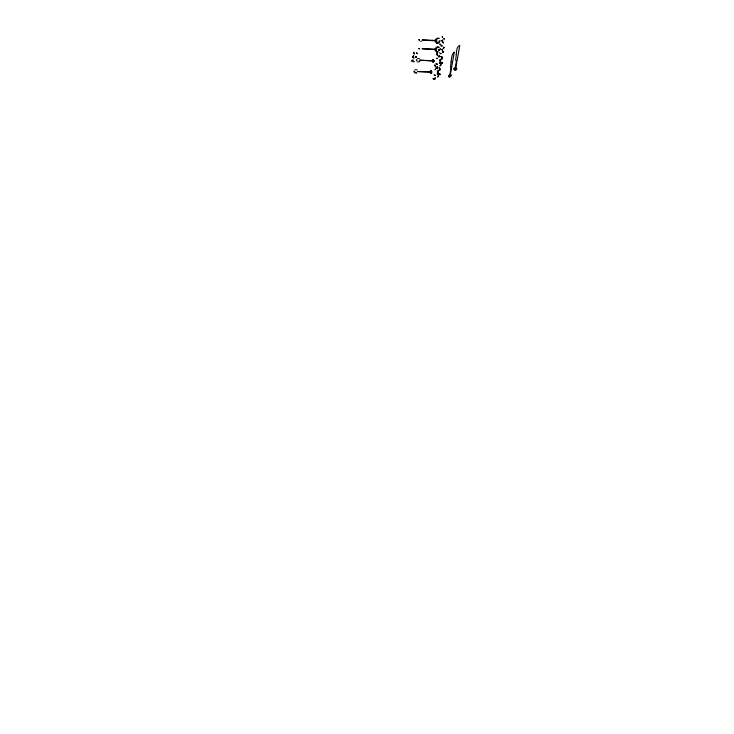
<?xml version="1.0" encoding="UTF-8"?>
<svg xmlns="http://www.w3.org/2000/svg" width="734" height="734" viewBox="0 0 734 734"><rect width="100%" height="100%" fill="white"/><g stroke="black" fill="none" stroke-linecap="round" stroke-linejoin="round"><path stroke-width="1.1" d="M412.003 61.041L411.948 60.555M437.097 47.939L436.813 47.242M437.326 39.113L437.024 38.691M442.409 46.159L442.116 45.6M431.748 72.015C430.803 70.647 431.922 73.703 431.032 71.207M411.967 60.803L413.306 60.069L412.031 60.472M439.336 41.306L439.226 40.7M430.344 72.18L430.39 71.482M431.28 72.703L431.078 73.382L431.087 71.62M430.996 71.886L430.959 72.859M433.198 61.06L433.537 59.876M435.381 40.48L435.62 39.297L435.767 39.985M435.207 49.233L435.436 50.196M435.601 49.94L435.629 48.582M435.959 40.856L436.216 39.324L436.372 40.544M442.666 52.353L442.914 52.334M443.547 48.545L444.171 47.536M442.51 40.865L442.85 39.719M433.014 59.784L432.776 61.509M442.694 42.141L442.758 41.599M442.74 48.866L442.244 50.967L442.96 51.288M443.235 52.022L443.134 51.417M435.657 40.104L435.611 41.443M436.455 42.682L436.748 43.453M436.446 42.93L437.005 41.792M436.271 51.683L436.583 50.857M430.427 71.583L430.363 72.831M433.491 61.766L433.491 59.803M435.464 40.544L435.482 39.985M435.721 40.774L435.73 41.489M436.005 40.159C434.849 42.132 437.831 39.581 435.895 41.141M435.556 49.527L435.556 50.251M435.84 49.288L435.684 49.967M437.455 68.556L437.161 68.858M431.197 71.859L431.748 72.171L431.014 72.473M433.427 60.977L433.381 60.344L433.968 61.005L433.436 61.206L434.014 60.72L433.271 61.335M433.445 60.784L433.95 60.647L433.253 60.794M437.207 37.994L436.996 38.728M440.29 49.15L440.051 49.738M430.592 71.17L430.528 72.648M441.657 56.757L441.079 56.61L441.923 56.922A1.129 1.055 -65.6 0 1 442.272 57.803L442.318 58.032A4.202 3.945 -65.6 0 1 442.207 58.564L441.437 59.335M441.207 44.737L441.134 44.893M441.033 53.49L440.96 53.646M439.079 50.27L438.831 50.995M430.463 71.684L430.436 71.18M432.803 59.61L432.601 61.381M431.317 72.455L431.023 72.905M435.702 40.985L435.62 41.682M436.042 40.26L436.308 39.664M433.574 61.317L433.39 62.234L433.253 61.555M436.335 41.113L436.161 42.04L436.042 41.563M435.308 49.086L435.528 48.389M436.335 41.517L436.418 40.159M435.877 48.6L435.51 48.059L435.308 48.738M438.987 42.389L439.308 41.609M439.226 41.673L439.079 42.251M438.556 74.363L438.675 73.831L440.216 74.308M434.904 69.748L434.895 69.592M435.684 41.177L435.501 42.012L435.418 41.333M430.463 71.336L430.601 70.657L430.72 71.134M430.491 71.492L430.693 70.996M435.51 49.93L435.39 50.765L435.28 49.738M436.941 43.517L438.17 43.141M439.684 56.968L439.739 56.417M437.427 68.115L437.528 67.482A4.202 2 -56.8 0 0 437.317 67.326A2.734 1.303 -56.8 0 0 437.18 67.244M439.749 70.024L439.941 69.51A2.734 2.56 -65.6 0 0 440.005 69.161L438.84 67.739L439.409 67.904M431.032 72.29L431.776 71.95M435.684 40.636L435.528 41.214M436.693 40.875L436.014 40.691M436.519 49.628L435.739 49.187L436.519 49.371M413.114 56.105L412.581 56.766A4.202 2.505 9.6 0 0 412.627 57.105L412.792 57.426M412.82 57.28A1.129 0.67 9.6 0 1 412.701 57.078L412.655 56.949A2.734 1.633 9.6 0 1 412.618 56.729L413.903 55.839L413.38 56.197M433.198 61.408L433.418 60.683L434.005 60.867M436.262 51.646L436.996 52.371L437.996 51.894M435.941 48.554L436.051 48.077L436.161 48.563M436.088 50.316L435.932 50.793L435.84 50.114M432.922 61.94L432.693 61.188M431.097 71.161L431.253 70.684L431.381 71.207M439.629 52.692L440.244 53.6M416.215 56.821L415.829 57.298L416.031 56.793M441.29 46.462L441.547 46.003M437.455 68.491L437.097 67.216A1.129 0.532 -56.8 0 0 436.409 67.51C435.179 68.812 436.556 67.803 437.235 67.308M439.96 69.712L439.895 69.684A4.202 3.945 -65.6 0 0 440.07 69.18L440.024 68.95A1.129 1.055 -65.6 0 0 439.611 68.033M442.143 58.573L441.758 59.142M414.371 61.518L413.829 62.023M437.198 67.812C438.125 66.877 436.895 65.537 437.336 67.17A1.129 0.762 -86 0 1 437.069 67.803M437.024 53.94L436.941 54.766M436.326 54.811L437.17 53.848A2.734 1.101 -88.6 0 1 437.354 54.032C437.381 56.123 438.308 56.215 437.519 54.041A4.202 1.697 -88.6 0 0 437.317 53.876L436.996 53.848M434.133 74.813L434.133 75.042M435.4 48.627L435.354 49.967L435.528 49.114M440.483 44.884L439.877 44.058M444.171 39.544L444.364 38.847M439.804 70.042L438.354 70.473L439.565 70.317M437.033 46.747L437.409 46.618M434.326 65.583L434.959 65.06A2.734 1.101 -88.6 0 1 435.097 65.179C435.234 67.225 436.042 67.354 435.271 65.188A4.202 1.697 -88.6 0 0 435.06 65.014L434.556 65.583M439.932 44.022L440.418 44.847M440.354 40.856L440.042 41.049M441.015 53.61L440.473 53.729M434.62 79.226A4.202 2.844 -86 0 1 434.262 79.364L434.244 79.309A2.734 1.853 -86 0 0 434.482 79.208C435.831 78.951 435.005 76.253 435.078 78.309A1.129 0.762 -86 0 1 434.978 78.666M438.014 43.278L437.106 43.104M438.106 47.315L439.042 47.215M415.609 56.876L416.499 57.059L415.6 57.289M419.848 61.271L419.068 61.904L417.141 61.812M440.262 65.702C438.73 66.005 441.473 65.592 440.877 64.473A4.202 3.294 80.5 0 0 440.804 63.922L439.336 63.032L439.987 62.977M438.005 76.85L437.409 76.942L438.62 75.611A2.734 2.147 80.5 0 0 438.473 75.263L437.868 74.244M437.262 73.033L437.914 73.106A1.129 0.633 45.9 0 0 438.308 72.666L438.299 72.519A2.734 1.532 45.9 0 0 438.262 72.253C436.794 70.803 436.95 70.051 438.345 72.005A4.202 2.358 45.9 0 1 438.418 72.418L437.794 72.987M442.547 63.124C441.18 62.546 439.941 63.574 441.84 63.014C443.795 63.142 439.556 62.473 442.363 63.363M440.272 74.281C439.079 73.189 438.684 74.299 440.253 74.437M415.728 57.335L415.655 56.747M438.547 38.287L438.941 38.251M438.198 47.15L439.005 47.178M437.73 52.077L437.336 52.068M442.886 52.38L443.253 51.683M442.189 36.828L442.529 37.462L442.336 36.828M441.189 59.436L440.611 59.353L441.492 59.353M438.602 74.519L440.106 74.51M441.593 40.948L442.198 41.177M416.563 53.509L417.151 53.178L416.573 53.665M437.455 52.279L436.987 52.325M417.435 58.536L419.38 58.637M415.178 69.684L417.105 69.767M415.82 72.556L416.527 72.418M416.811 73.042L414.884 72.96L414.224 72.244M433.399 60.867L433.968 60.839M431.225 72.244L431.776 72.106L431.253 72.051M420.61 41.379L421.582 41.269M438.978 49.38L439.161 50.141L438.978 49.371M438.73 38.223L439.024 38.251M443.492 47.095L444.18 47.582M439.492 56.16C438.804 56.674 437.473 57.637 438.666 56.362A1.129 0.532 -56.8 0 1 439.336 56.068L439.648 56.243A4.202 2 -56.8 0 1 439.785 56.334L439.794 56.362M441.657 40.691L442.29 40.838M441.721 49.417L441.217 49.563L442.116 49.591M435.574 40.416L422.233 39.975L435.611 40.902M435.4 49.169L422.059 48.728L435.436 49.655M432.785 60.748L419.582 60.197L432.867 60.977M440.051 61.849L440.666 61.271A4.202 2.358 45.9 0 0 440.602 60.858C439.198 58.977 439.079 59.647 440.519 61.105A2.734 1.532 45.9 0 1 440.556 61.381L440.565 61.509A1.129 0.633 45.9 0 1 440.171 61.968L439.941 61.95M430.537 71.895L417.462 71.528M417.554 71.547L430.619 72.125M435.913 40.434L436.693 40.618M437.73 74.116L437.106 74.152L438.556 75.07A4.202 3.294 80.5 0 1 438.629 75.611M435.647 68.913L435.519 69.381M416.591 52.72L417.151 53.151M443.602 38.342L444.244 38.663M437.17 43.609L436.629 43.306M413.37 57.628C414.655 57.619 414.04 58.491 413.022 57.619M412.38 61.408L412.976 61.628L411.948 60.904M442.749 42.269L443.409 43.058L443.171 42.489M436.712 42.315L436.904 42.884M440.125 63.096L440.721 64.115A2.734 2.147 80.5 0 1 440.767 64.482L440.767 64.656A1.129 0.881 80.5 0 1 440.391 65.574M441.923 56.922L442.336 57.812M433.776 79.263L433.06 78.382L433.574 79.033M442.556 41.113L442.712 41.838M439.657 56.261L439.886 56.747M440.152 48.343L440.244 48.545M430.427 72.877L430.546 73.354L430.436 72.327M432.647 61.94L432.647 61.28M430.757 70.932L430.757 71.593M438.51 75.62L438.519 75.804A1.129 0.881 80.5 0 1 438.143 76.712M435.446 40.985L435.381 41.489M434.812 78.951A1.129 0.762 -86 0 1 434.611 79.125M439.437 56.105A2.734 1.303 -56.8 0 1 439.583 56.188M414.481 53.784A1.266 0.752 9.6 0 1 413.508 53.206L413.444 52.811A1.266 0.752 9.6 0 1 414.233 52.297L414.306 52.389A1.266 0.752 9.6 0 0 413.425 52.894L413.499 53.288A1.266 0.752 9.6 0 0 414.471 53.876M456.273 54.573L455.704 59.793A1.404 1.11 -9.6 0 0 455.842 60.371L456.337 61.069A1.028 0.807 -9.6 0 1 456.364 61.399L455.392 67.189A1 0.789 -9.6 0 1 454.777 67.849A1.505 1.184 -9.6 0 0 454.08 69.629A1.505 1.184 -9.6 0 0 456.355 69.73A1.505 1.184 -9.6 0 0 456.264 67.923A0.945 0.743 -9.6 0 1 455.906 67.253L456.952 61.096A1.119 0.881 -9.6 0 1 457.099 60.748L459.805 45.389A5.505 4.331 -9.6 0 0 457.952 46.884L457.732 47.187A5.505 4.331 -9.6 0 0 457.144 48.499A48.582 38.177 -9.6 0 0 456.273 54.573M434.739 75.107L435.143 75.409L434.739 75.107M436.189 63.482L436.546 63.858L436.189 63.482M436.996 63.959L437.345 64.335L436.996 63.959M451.135 61.904L450.52 66.941A1.404 0.844 -46.6 0 0 450.593 67.528L450.979 68.042A1.028 0.615 -46.6 0 1 450.997 68.345L450.015 74.134A1 0.596 -46.6 0 1 449.502 74.951A1.505 0.899 -46.6 0 0 448.878 76.85A1.505 0.899 -46.6 0 0 450.722 76.235A1.505 0.899 -46.6 0 0 450.704 74.547A0.945 0.569 -46.6 0 1 450.437 74.024L451.474 67.877A1.119 0.67 -46.6 0 1 451.612 67.491L454.291 52.105A5.505 3.303 -46.6 0 0 452.74 54.105L452.548 54.463A5.505 3.303 -46.6 0 0 452.034 55.885A48.582 29.103 -46.6 0 0 451.135 61.904M436.776 58.261L437.106 58.674L436.776 58.261M418.93 39.755L419.527 40.113L418.93 39.755M418.765 48.508L419.353 48.866L418.765 48.508M416.297 60.05L416.921 60.206L416.297 60.05M414.04 71.198L414.673 71.345L414.04 71.198M454.695 69.629A1.073 0.844 -9.6 0 0 456.41 68.959A1.073 0.844 -9.6 0 0 454.942 68.152A1.073 0.844 -9.6 0 0 454.695 69.629M449.786 76.63A1.073 0.642 -46.6 0 0 450.749 75.107A1.073 0.642 -46.6 0 0 449.254 75.602A1.073 0.642 -46.6 0 0 449.786 76.63"/></g></svg>
